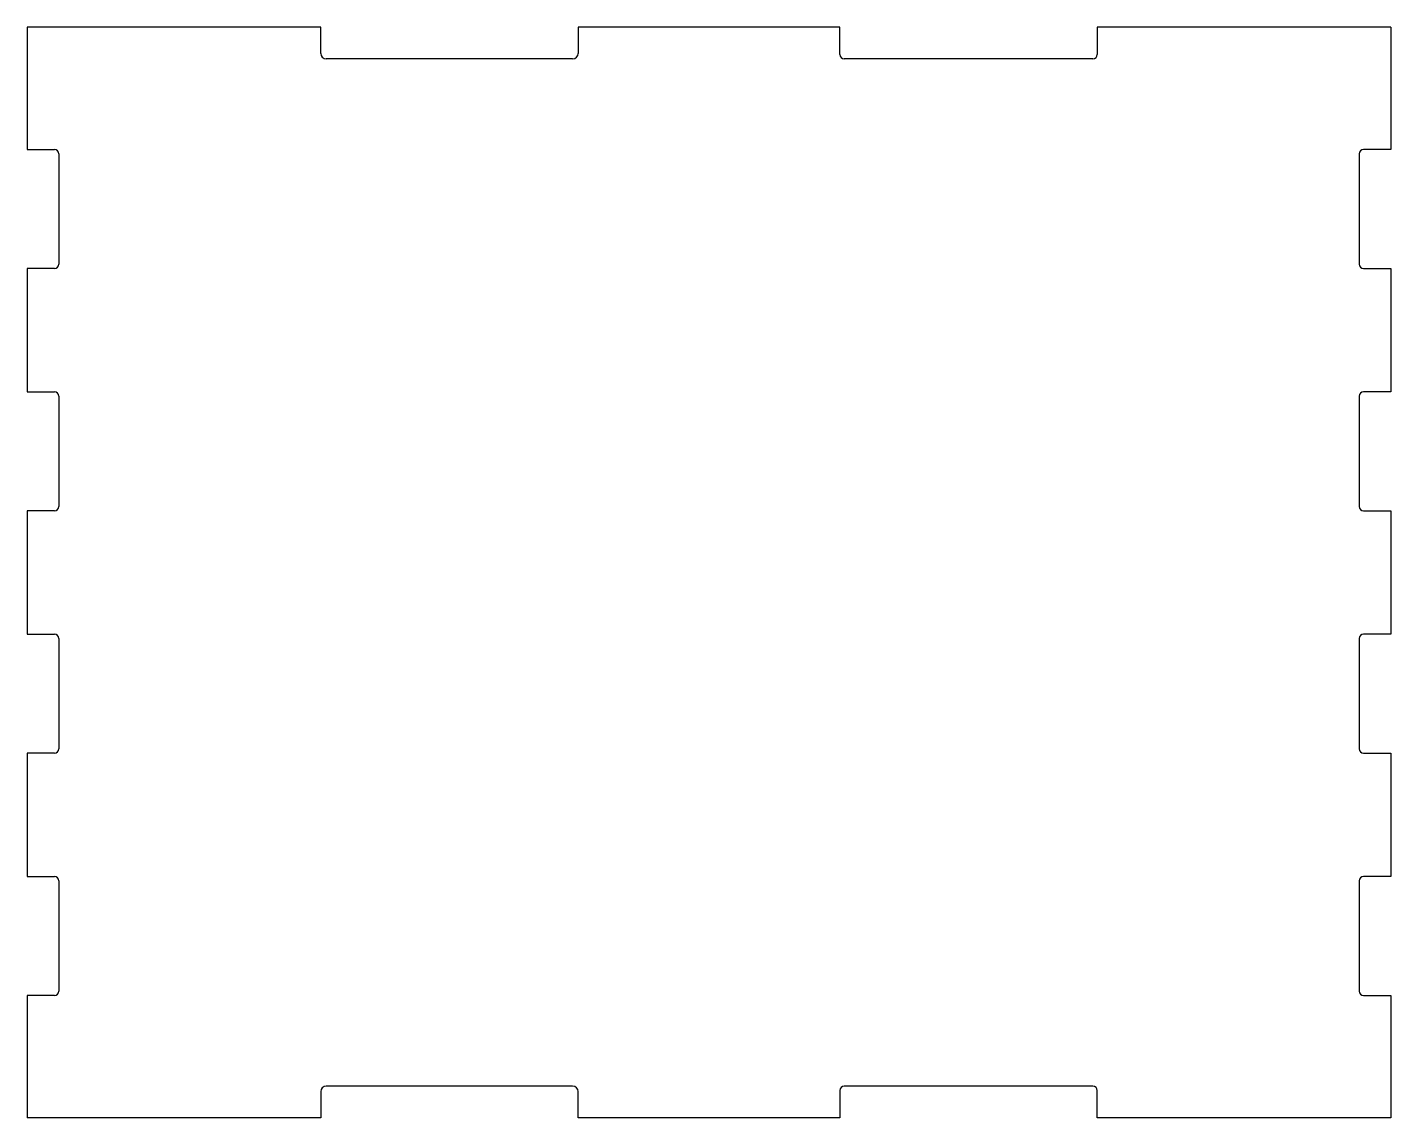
# Model space of a CAD drawing. Header units: millimetres. Extents: x -62 to 63, y -50 to 50.
import ezdxf

# ---------------------------------------------------------------- set-up
doc = ezdxf.new("R2010")
doc.units = ezdxf.units.MM
doc.layers.get('0').update_dxf_attribs({"linetype": 'CONTINUOUS'})

msp = doc.modelspace()

# ---------------------------------------------------------------- linework, layer by layer
for p, q in [((-35.6, 50), (-62.5, 50)), ((-62.5, 50), (-62.5, 38.79)), ((-35.6, 47.6), (-35.6, 50)), ((12, 50), (-12, 50)), ((-12, 50), (-12, 47.6)), ((12, 47.5), (12, 50)), ((35.6, 50), (35.6, 47.5)), ((62.5, 50), (35.6, 50)), ((62.5, 50), (62.5, 38.79)), ((-12.5, 47.1), (-35.1, 47.1)), ((35.2, 47.1), (12.4, 47.1)), ((-62.5, 38.79), (-60, 38.79)), ((62.5, 38.79), (60, 38.79)), ((-59.6, 38.39), (-59.6, 28.28)), ((59.6, 38.39), (59.6, 28.28)), ((-60, 27.88), (-62.5, 27.88)), ((-62.5, 27.88), (-62.5, 16.57)), ((60, 27.88), (62.5, 27.88)), ((62.5, 27.88), (62.5, 16.57)), ((-62.5, 16.57), (-60, 16.57)), ((62.5, 16.57), (60, 16.57)), ((-59.6, 16.17), (-59.6, 6.06)), ((59.6, 16.17), (59.6, 6.06)), ((-60, 5.66), (-62.5, 5.66)), ((-62.5, 5.66), (-62.5, -5.66)), ((60, 5.66), (62.5, 5.66)), ((62.5, 5.66), (62.5, -5.66)), ((-62.5, -5.66), (-60, -5.66)), ((-59.6, -6.06), (-59.6, -16.17)), ((59.6, -6.06), (59.6, -16.17)), ((62.5, -5.66), (60, -5.66)), ((-60, -16.57), (-62.5, -16.57)), ((-62.5, -16.57), (-62.5, -27.88)), ((60, -16.57), (62.5, -16.57)), ((62.5, -16.57), (62.5, -27.88)), ((-62.5, -27.88), (-60, -27.88)), ((-59.6, -28.28), (-59.6, -38.39)), ((59.6, -28.28), (59.6, -38.39)), ((62.5, -27.88), (60, -27.88)), ((-60, -38.79), (-62.5, -38.79)), ((-62.5, -38.79), (-62.5, -50)), ((60, -38.79), (62.5, -38.79)), ((62.5, -38.79), (62.5, -50)), ((-12.5, -47.1), (-35.1, -47.1)), ((12, -47.5), (12, -50)), ((35.2, -47.1), (12.4, -47.1)), ((35.6, -50), (35.6, -47.5)), ((-35.6, -47.6), (-35.6, -50)), ((-12, -50), (-12, -47.6)), ((-35.6, -50), (-62.5, -50)), ((12, -50), (-12, -50)), ((62.5, -50), (35.6, -50))]:
    msp.add_line(p, q)
for centre, radius, start, end in [((-35.1, 47.6), 0.5, 180, 270), ((-12.5, 47.6), 0.5, -90, 0), ((12.4, 47.5), 0.4, 180, 270), ((35.2, 47.5), 0.4, -90, 0), ((-60, 38.39), 0.4, 0, 90), ((60, 38.39), 0.4, 90, 180), ((-60, 28.28), 0.4, -90, 0), ((60, 28.28), 0.4, 180, 270), ((-60, 16.17), 0.4, 0, 90), ((60, 16.17), 0.4, 90, 180), ((-60, 6.06), 0.4, -90, 0), ((60, 6.06), 0.4, 180, 270), ((-60, -6.06), 0.4, 0, 90), ((60, -6.06), 0.4, 90, 180), ((-60, -16.17), 0.4, -90, 0), ((60, -16.17), 0.4, 180, 270), ((-60, -28.28), 0.4, 0, 90), ((60, -28.28), 0.4, 90, 180), ((-60, -38.39), 0.4, -90, 0), ((60, -38.39), 0.4, 180, 270), ((-35.1, -47.6), 0.5, 90, 180), ((-12.5, -47.6), 0.5, 0, 90), ((12.4, -47.5), 0.4, 90, 180), ((35.2, -47.5), 0.4, 0, 90)]:
    msp.add_arc(centre, radius, start, end)

doc.saveas('drawing.dxf')
